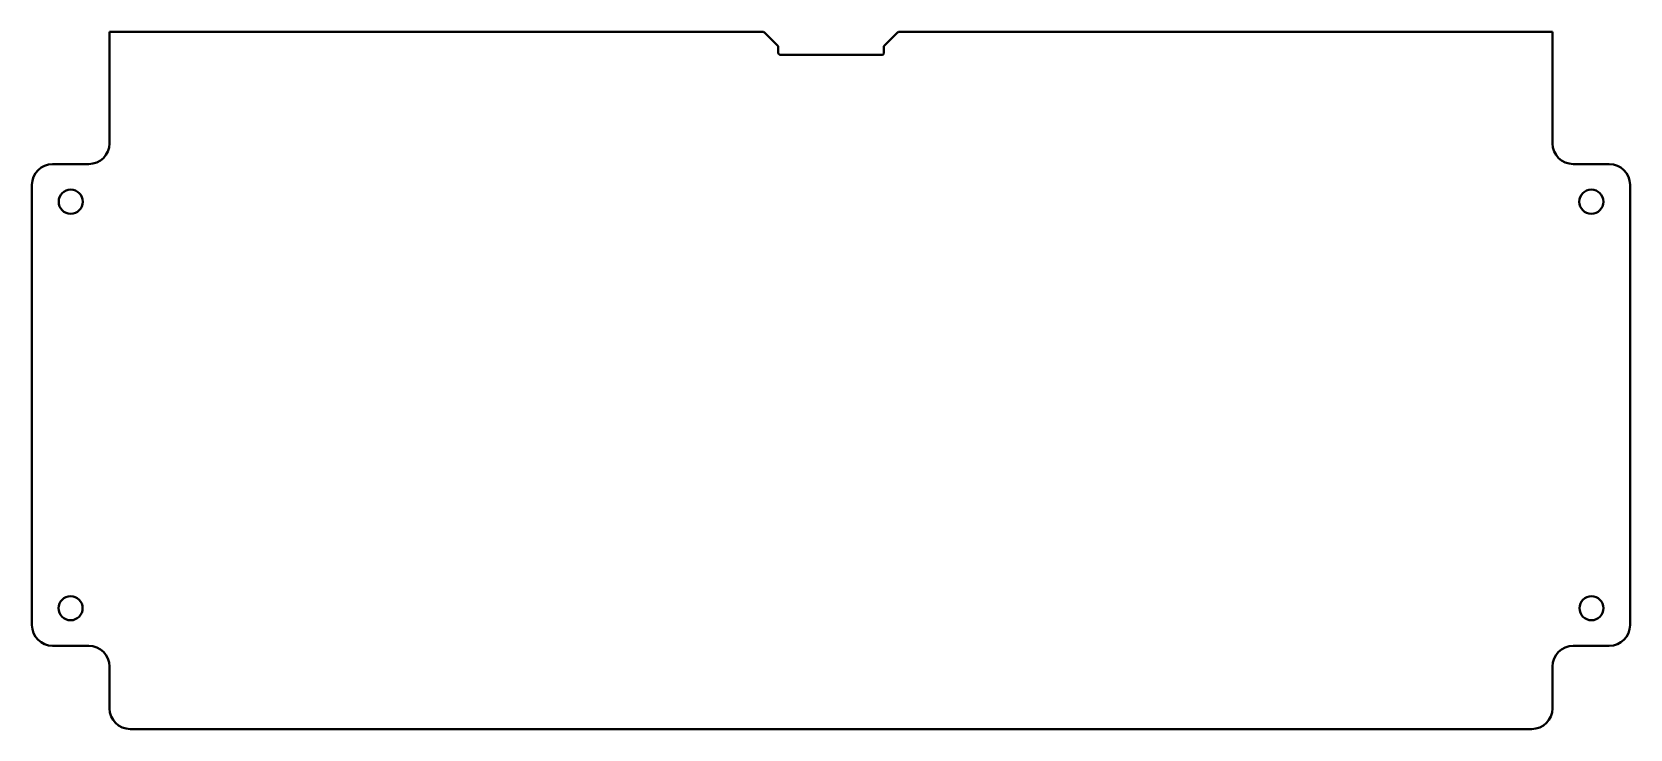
# Model space of a CAD drawing. Header units: millimetres. Extents: x -106 to 106, y -43 to 50.
import ezdxf

# ---------------------------------------------------------------- set-up
doc = ezdxf.new("R2010")
doc.units = ezdxf.units.MM
doc.layers.get('0').update_dxf_attribs({"lineweight": 0})

msp = doc.modelspace()

# ---------------------------------------------------------------- linework, layer by layer
at = {"linetype": 'Continuous', "lineweight": 40}
for p, q in [((-95.85, 34.75), (-95.85, 49.55)), ((-9.01, 49.55), (-95.85, 49.55)), ((-7.08, 47.71), (-8.87, 49.49)), ((8.82, 49.49), (7.03, 47.71)), ((95.8, 49.55), (8.96, 49.55)), ((95.8, 34.75), (95.8, 49.55)), ((-7.02, 47.57), (-7.02, 46.79)), ((6.98, 47.57), (6.98, 46.69)), ((-6.72, 46.49), (6.78, 46.49)), ((-103.4, 32), (-98.6, 32)), ((98.55, 32), (103.35, 32)), ((-106.15, 29.25), (-106.15, -29.25)), ((106.1, 29.25), (106.1, -29.25)), ((-103.4, -32), (-98.6, -32)), ((98.55, -32), (103.35, -32)), ((-95.85, -40.3), (-95.85, -34.75)), ((95.8, -40.3), (95.8, -34.75)), ((93.05, -43.05), (-93.1, -43.05))]:
    msp.add_line(p, q, dxfattribs=at)
for centre in [(-101, 27), (100.96, 27), (-101.02, -27), (100.98, -27)]:
    msp.add_circle(centre, 1.6, dxfattribs=at)
for centre, radius, start, end in [((-9.01, 49.35), 0.2, 45, 90), ((8.96, 49.35), 0.2, 90, 135), ((-7.22, 47.57), 0.2, 0, 45), ((-6.72, 46.79), 0.3, 180, 270), ((7.18, 47.57), 0.2, 135, 180), ((6.78, 46.69), 0.2, 270, 0), ((-98.6, 34.75), 2.75, 270, 0), ((98.55, 34.75), 2.75, 180, 270), ((-103.4, 29.25), 2.75, 90, 180), ((103.35, 29.25), 2.75, 0, 90), ((-103.4, -29.25), 2.75, 180, 270), ((103.35, -29.25), 2.75, 270, 0), ((-98.6, -34.75), 2.75, 0, 90), ((98.55, -34.75), 2.75, 90, 180), ((-93.1, -40.3), 2.75, 180, 270), ((93.05, -40.3), 2.75, 270, 0)]:
    msp.add_arc(centre, radius, start, end, dxfattribs=at)

doc.saveas('drawing.dxf')
